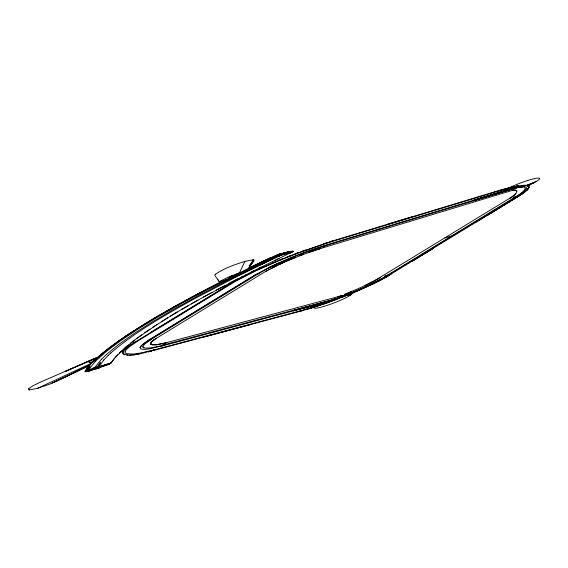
<?xml version="1.0" encoding="UTF-8"?>
<svg xmlns="http://www.w3.org/2000/svg" width="568" height="568" viewBox="0 0 568 568"><rect width="100%" height="100%" fill="white"/><g stroke="black" fill="none" stroke-linecap="round" stroke-linejoin="round"><path stroke-width="0.85" d="M293.116 251.113L289.282 251.596L276.765 254.982L253.584 265.774L199.056 293.258L155.312 317.59L125.989 335.901L106.401 349.98L92.066 362.604L88.019 367.12L84.923 371.82L88.686 371.089L88.104 370.712A12.744 1.64 -21.2 0 1 88.118 370.599L88.189 370.35A16.366 2.109 -21.2 0 1 88.239 370.222A17.246 2.222 -21.2 0 1 88.31 370.08L95.424 361.319M108.744 364.294L94.899 368.802L94.309 368.525A10.934 1.406 -21.2 0 1 94.309 368.426L94.402 368.057A16.969 2.187 -21.2 0 1 94.458 367.922L101.558 359.146M529.014 187.511L527.068 190.145L522.233 193.865M235.571 280.691L133.53 342.987L127.402 347.261L123.753 350.74M128.794 346.203L128.056 346.764M527.7 189.506L528.858 187.021M528.162 188.754L529.035 187.468L528.765 186.197M106.379 354.531L118.861 344.322L134.453 333.295L152.614 321.701L173.673 309.276L198.701 295.452L226.504 280.954L276.261 256.637A16.962 2.187 -21.2 0 1 276.928 256.324L281.21 254.4L281.323 253.931M516.213 187.916C519.493 187.561 526.763 182.427 528.801 187.532M355.341 291.782L353.118 292.719L350.328 295.325A21.037 2.712 -21.2 0 1 320.529 307.338A20.945 2.698 -21.2 0 1 316.852 308.09A20.888 2.691 -21.2 0 1 314.061 307.97L313.856 307.231L328.169 302.353L324.214 303.752M526.16 189.009L526.444 187.838L525.826 186.971L523.909 186.41L517.313 187.142L474.323 199.95M515.318 188.164L520.118 186.978L523.078 186.858A65.114 8.385 -21.2 0 1 516.376 196.358L386.616 275.785A65.114 8.385 -21.2 0 1 346.821 294.749L333.281 299.542L165.402 344.414C159.523 346.473 130.746 353.246 149.121 340.764L146.487 342.405M115.098 357.62L110.817 363.044L98.917 366.637L103.837 359.885M150.889 344.456L150.463 343.853L151.365 342.213M339.92 296.205L166.502 342.653L155.909 344.811L150.911 344.513C150.52 340.196 157.13 338.485 160.062 336.029L264.965 271.816L279.122 264.482L272.285 267.819M94.316 368.355L92.818 368.746L94.402 368.057M122.766 352.778L123.76 350.74L123.284 351.429M279.172 254.23L283.382 253.861L237.154 276.453L195.711 298.058C166.246 314.487 136.356 330.959 110.696 353.09M290.766 255.572L298.051 252.753M283.183 258.589L290.496 255.657M125.074 351.904L125.599 350.548L128.553 347.382M143.434 347.737L143.974 347.943M219.866 282.481L220.512 281.323L222.152 280.386L220.512 281.323A13.589 1.747 -21.2 0 1 229.387 276.779L238.872 272.959M98.96 366.218C97.668 369.008 91.455 369.335 88.722 371.074M239.568 272.619L244.929 261.372L253.108 259.817M275.927 257.091L270.439 257.78L248.337 268.323L253.924 260.684L253.924 260.087L252.93 259.81M122.944 352.11L122.78 353.253C130.455 358.28 142.618 352.245 151.244 351.095M142.703 346.544L142.802 347.176M97.504 366.608L98.101 366.403L100.429 362.59L97.504 366.608A12.077 1.555 -21.2 0 0 96.816 366.857L96.07 367.12A17.835 2.293 -21.2 0 0 95.317 367.397L87.692 370.187A13.667 1.761 -21.2 0 0 87.003 370.442L85.044 371.188L89.346 365.572M380.461 277.376L375.192 280.372L508.303 199.119C514.267 196.997 522.631 187.476 510.639 190.898L320.025 248.677L301.345 255.138M28.769 388.675L32.632 385.963L39.625 382.484L97.724 357.215M150.776 343.051L151.564 342.021M111.64 362.242L114.012 358.962M87.003 370.442L89.978 366.346L86.364 370.677M249.295 267.031L253.619 261.081M528.772 187.625L528.389 188.15L528.531 186.261L528.865 187.106M117.782 354.673L115.091 357.613L125.429 347.51M526.926 190.28L527.75 189.449M283.262 254.024L285.747 253.378L282.04 254.784L282.708 254.741M526.209 188.91L523.192 192.147L516.766 196.556L384.785 277.241L361.589 288.665L339.252 297.916L334.382 299.215M509.496 198.381L513.955 195.264M275.146 260.321L293.251 251.439M253.882 260.066L249.203 266.101L253.498 259.881M86.485 369.115L88.8 366.772L85.406 371.039M528.07 188.867L524.882 191.984L519.337 195.719L385.203 277.567L387.504 276.339M108.957 364.187L111.505 362.384M164.684 343.1L166.502 342.653M103.724 360.005L108.261 355.348M235.429 274.663L236.402 274.181M231.907 275.764L229.387 276.779M293.01 310.959L329.852 301.281L324.484 303.66M91.654 363.044L109.965 347.24M513.87 195.335L515.943 193.532M278.931 255.415L280.713 254.62M92.222 362.448L106.401 349.98M28.762 388.69L28.499 389.627L29.493 389.911M122.191 350.364L119.216 353.211M215.144 274.592L214.782 275.352L219.702 282.296M215.18 274.536L215.599 274.145M151.301 342.277L154.546 339.529M111.058 362.881L110.043 363.605M95.296 361.44L106.379 351.436L120.522 340.75L137.754 329.213L158.06 316.781L181.377 303.504L208.328 289.062L272.541 257.304A17.267 2.222 -21.2 0 1 273.215 256.992A16.373 2.109 -21.2 0 1 273.875 256.686L275.828 255.792A10.849 1.399 -21.2 0 1 276.453 255.515L279.747 254.13L289.694 251.525M101.431 359.274L106.528 354.389M148.496 340.296L141.389 345.734L140.012 347.73C141.702 344.094 145.692 342.383 148.773 340.118L255.941 274.521L269.537 267.209L288.118 258.816A59.001 7.597 -21.2 0 1 318.499 247.343L514.729 187.71L518.414 185.984L510.71 187.44L497.433 190.983L332.805 240.875L294.842 253.974M108.126 355.483L110.852 352.955M124.527 348.276L136.341 338.762L157.379 324.264M100.074 355.156L125.989 335.901M220.668 282.069L221.222 281.92A426.966 54.989 -21.2 0 0 118.307 341.411L117.775 341.546M223.501 280.642L224.005 280.386M102.013 365.785L101.587 366.154L103.44 365.345M192.055 296.986L206.227 289.495M104.867 364.912L104.441 365.281L106.294 364.471M107.721 364.031L107.295 364.4L110.433 363.314M125.485 347.46L128.332 345.039M94.608 360.076L93.159 360.786L94.167 360.517M215.662 274.081C224.509 268.096 234.818 264.603 244.929 261.372M524.846 191.899L525.748 191.175M351.556 291.561L344.542 294.487L361.802 287.046L375.37 280.28M128.389 347.524L137.222 341.34L235.109 281.494L255.749 270.879L276.524 261.656L298.434 252.952L325.471 243.537L494.061 192.396L508.119 188.562L516.873 186.886M126.153 335.802L144.968 323.796L166.502 311.101M327.913 244.332L326.238 245.475M130.271 343.47L134.566 340.118M293.294 251.354L290.22 253.108M111.385 362.533L110.582 363.158L111.25 362.682M110.114 347.133L117.541 341.702M136.739 338.478L141.787 334.8M153.616 340.175L154.127 339.856M117.704 341.602L121.658 338.833M148.653 340.906L257.51 274.23C278.753 261.962 301.871 253.193 325.201 245.788L515.204 188.2M523.391 192.971L520.835 194.781M523.859 192.744L523.497 192.893M144.698 332.734L150.037 329.092M130.328 345.11L131.748 344.144M323.845 246.2L322.787 246.91L325.904 245.575M150.683 339.621L148.646 340.204M331.407 241.698L332.557 240.953M493.819 192.467L494.962 191.728M520.742 194.76L521.999 193.936M152.451 327.48L174.284 313.756L198.069 300.032M155.156 339.103L155.604 338.812M514.097 188.533L512.989 189.258L515.368 188.15M153.85 350.236L153.353 350.527L155.021 349.661L300.358 310.817L329.852 301.388M125.081 351.819L125.272 352.842L126.273 353.63L133.018 354.084L140.765 352.976L154.872 349.718L153.339 350.534L298.981 311.619L300.813 310.689M155.682 338.741L156.619 338.145M161.284 321.765L167.603 317.824M519.095 195.79L520.7 194.867M476.232 222.031L519.188 195.811L516.901 196.464M388.867 275.487L386.332 276.893L389.101 275.416M148.908 340.125L175.278 323.902M202.066 307.501L175.434 323.81M228.854 291.1L202.215 307.409M255.621 274.713L229.003 291.015M518.804 195.974L487.032 215.457L519.045 195.903M229.671 284.121L231.467 283.659M229.642 284.178L150.875 332.358M333.515 299.471L334.8 298.697L332.358 299.783M170.428 316.092L177.223 312.01M391.196 274.159L388.76 274.912M133.53 342.987L135.262 341.95M413.76 216.337L386.694 224.545M181.774 309.333L187.951 305.754M153.672 350.335L154.042 350.229L148.269 351.833M153.438 350.52L154.581 349.867L153.31 350.555M154.595 349.86L153.459 350.463L154.993 349.668L154.51 349.852M163.172 344.904L164.23 344.3L161.873 345.351M257.801 274.046L255.792 274.614M265.512 271.497L267.251 270.503M164.003 344.79L161.603 346.139C154.752 347.005 147.815 350.541 140.814 348.986L139.984 347.779M108.978 364.18L110.469 363.371M527.842 180.432A21.037 2.712 -21.2 0 1 536.256 181.511L527.935 185.708L525.45 185.367M191.175 303.916L212.077 292.357M231.545 282.999L233.405 281.92M234.84 280.393L235.628 280.663L254.876 270.915L251.88 272.32M286.648 261.081L279.222 264.432M151.216 351.003L152.373 350.349M166.665 311.001L178.821 304.192L172.743 307.565M387.269 276.41L378.174 281.259L382.839 278.902M385.068 277.702L383.23 278.696M330.555 301.445L331.414 300.657L161.802 346.089M282.772 262.806L283.183 262.608M203.472 297.043L238.809 278.348M179.005 304.086L191.856 297.099M268.579 269.757L270.098 268.941M235.592 280.684L234.712 280.45M290.993 252.724L291.462 252.455L281.465 255.067L276.722 256.963M216.174 290.163L224.914 285.541M505.3 188.796L503.078 189.385M375.1 280.429L368.717 283.73M229.181 283.304L254.23 270.567M206.006 289.616L220.881 281.962L219.724 282.253L217.53 279.186M283.957 254.414L285.2 254.088M286.442 253.761L287.692 253.434M288.934 253.108L292.002 252.171M380.887 279.925L375.647 282.481L381.348 279.591M271.348 268.288L272.136 267.897M272.484 267.713L276.261 265.845M245.71 275.345L244.801 275.295L245.362 275.019M375.143 282.765L380.674 280.031M252.703 271.319L260.953 267.23M94.309 368.426L92.804 369.172L94.359 368.696M89.886 362.704L90.433 362.434L89.148 362.625L92.343 362.327M259.235 268.089L279.044 258.44M367.957 284.099L365.146 285.47M270.858 257.744L254.215 265.81L271.17 257.709M372.43 284.078L375.824 282.481M52.171 383.166L78.235 370.755L49.906 384.089L37.218 388.441L29.323 389.904M89.268 365.664L54.116 382.349M375.363 282.658L377.961 281.366M276.588 256.984L259.995 264.915L276.943 256.928M89.921 364.905L74.941 372.061L89.751 365.103M254.762 270.943L261.138 267.997M337.747 296.879L342.639 295.239L340.253 296.098M369.619 285.406L373.133 283.787M278.341 263.516L282.452 261.692M372.892 283.858L375.597 282.587M37.46 388.377L91.469 363.243M89.155 362.618A13.568 1.747 -21.2 0 1 94.785 358.529L65.292 371.408L96.333 357.819M366.729 286.741L370.336 285.115M287.678 259.448L288.913 258.923M91.817 369.931L94.402 368.753M95.602 368.533L99.194 367.354L95.602 368.533L100.586 366.225M128.056 355.149L126.77 355.114M370.102 285.179L372.658 283.964M282.921 258.667L258.262 269.31M351.954 293.202L353.118 292.719M279.364 264.347L282.871 262.75M362.746 288.509L355.106 291.853M279.456 264.326L284.596 261.99M363.761 288.082L367.46 286.45M261.635 267.769L264.589 266.449M367.219 286.52L370.095 285.228M88.118 370.599L89.68 369.903L88.189 370.35M508.793 187.901L513.884 185.651A20.888 2.691 -21.2 0 1 527.828 180.439M364.507 287.791L358.195 290.532L360.978 289.353M515.133 187.575L514.729 187.71M278.199 256.502L281.465 255.067L280.123 255.621M286.918 260.968L291.043 259.228M364.265 287.855L367.212 286.563M498.825 192.531L514.672 187.724M522.155 186.758L519.961 187.71L523 186.851M361.496 289.133L355.738 291.554M126.167 346.885L130.178 345.209L126.224 346.835M281.21 254.4L292.818 251.134M95.914 358.869L94.466 359.487L95.644 359.125M358.436 290.461L351.72 293.273M285.179 261.734L303.546 254.308M348.667 294.551L351.627 294.458L349.284 294.295L336.512 299.293A21.165 2.726 -21.2 0 1 335.589 299.634L328.765 302.091M109.39 363.989L107.025 365.025M354.567 292.08L348.319 294.664M272.278 263.098L275.7 261.649M340.807 297.667L343.64 296.539M293.784 258.106L294.984 257.616M123.583 349.114L126.728 347.815M122.368 350.207L125.45 348.937M120.167 352.302L123.668 350.868M342.476 297.021L347.233 295.126L350.328 295.325M293.273 258.319L291.306 259.114M154.794 349.746L154.439 349.895M350.96 293.613L351.684 293.315M279.697 259.988L283.191 258.561M345.33 295.353L346.437 294.82M526.515 185.381L536.263 181.511M527.076 185.466L534.495 182.513L526.926 185.431M527.779 185.629L530.086 184.721L527.715 185.615M326.43 242.856L323.469 243.807M329.852 301.111L330.683 300.834L293.571 310.646L331.811 300.458L346.366 295.09M335.262 299.357L336.852 298.74M287.252 256.928L290.773 255.55M96.091 357.932L97.384 357.513M106.315 365.295L95.836 368.93L99.4 367.823M344.187 296.319L345.678 295.75M333.771 300.33L339.515 298.172M337.903 298.782L338.954 298.385M333.075 300.032L329.476 301.253L330.335 300.948M299.812 255.721L301.104 255.231M334.325 300.11L332.244 300.877M331.996 300.969L332.969 300.635M330.732 301.452L326.813 302.858M302.346 251.155L305.485 250.005M319.72 305.307L320.579 305.002M313.856 307.231L299.201 311.555M523.604 185.367L526.117 185.338M334.715 299.954L335.312 299.741M98.101 366.403L99.038 366.083L98.882 366.566M309.141 308.701L320.316 305.094M312.017 251.283L308.36 252.554M312.279 251.198L316.362 249.835M324.868 303.539L321.389 304.739M328.347 302.282L321.573 304.64L330.498 301.516M513.323 186.865L518.385 185.956L511.37 187.291M97.071 367.915L100.593 366.715L97.739 367.595M315.126 306.819L316.22 306.457M317.874 249.359L320.025 248.677M316.745 306.287L318.314 305.776M87.273 371.564L90.127 370.684M319.77 248.763L316.624 249.75M94.792 368.831L88.097 370.812M309.39 308.623L312.499 307.657M230.487 277.127L229.152 277.539L230.246 277.248M154.042 350.229L153.736 350.3M87.749 371.415L100.103 367.574M518.002 187L473.854 200.291L515.921 187.447M473.854 200.291L516.717 187.27M519.038 186.787L473.25 200.696L520.061 186.588M518.726 186.851L473.25 200.696L519.819 186.638M305.904 309.674L308.893 308.779M313.011 307.494L313.508 307.345M329.802 241.798L332.457 241.009M93.031 368.227L94.529 367.787M502.623 189.506L497.916 190.848M149.895 340.104L151.599 339.202L151.152 339.33M283.162 253.719L285.832 253.108L283.382 253.861M516.227 196.45L513.6 197.416L514.999 197.202M93.28 361.404L91.796 361.83L93.159 361.518M529.021 186.581L529.099 186.957M257.361 274.323L259.093 273.414L258.653 273.535M444.822 237.978L451.51 236.068M135.141 341.986L137.087 341.432M388.022 274.933L384.813 276.24L386.772 275.693M278.277 255.714L276.928 256.324M505.527 188.732L508.317 188.015M274.202 257.325L275.622 256.935M507.927 188.129L510.71 187.44M273.875 256.686L275.189 256.083M336.086 299.002L294.401 310.178L335.255 299.286M202.172 337.491L250.687 324.527M299.286 311.505L302.119 310.76M225.943 279.406L225.027 279.868M276.453 255.515L282.75 253.775M286.244 252.377L289.282 251.596M337.775 298.413L339.238 298.278M164.89 343.051L166.289 342.703M278.781 254.329L284.717 252.824L283.759 253.03M162.597 343.597L164.131 343.235M514.473 186.645L515.29 186.46M510.22 187.575L512.031 187.163M517.292 186.091L516.546 186.254L518.314 185.956M514.246 190.046L512.627 190.33M145.756 352.444L143.526 352.948M136.938 354.24L140.999 353.488M269.537 267.209L278.554 263.027M514.146 186.758L518.399 185.984M161.39 343.86L156.484 344.726M517.668 186.027L523.788 185.303M275.629 257.141L276.339 257.027M515.474 186.425L516.22 186.311M136.625 354.297L132.869 354.83M129.611 355.114L131.229 355M153.218 344.946L156.399 344.74M152.728 344.939L152.117 344.868M523.561 185.388L525.01 185.282M352.181 293.109L353.04 293.102L352.281 293.067M515.055 190.017L515.964 190.323M151.571 344.762L151.173 344.613M528.709 186.134L527.537 185.693L528.496 186.24L528.062 185.928M251.61 271.88L252.369 272.079M241.421 277.014L242.103 277.191M236.671 279.442L237.467 279.655M124.648 354.787L123.341 354.169L122.773 352.692M516.759 190.649L516.979 191.189M345.23 295.31L343.675 296.013M236.529 279.52L237.083 279.861M279.917 255.444L281.856 254.592L276.992 256.544L279.917 255.444M95.829 367.638L95.871 368.185L98.342 366.772L95.829 367.638M422.684 254.762L412.162 261.252L433.519 248.173L422.684 254.762M151.123 351.052L148.489 351.713L151.123 351.052"/></g></svg>
